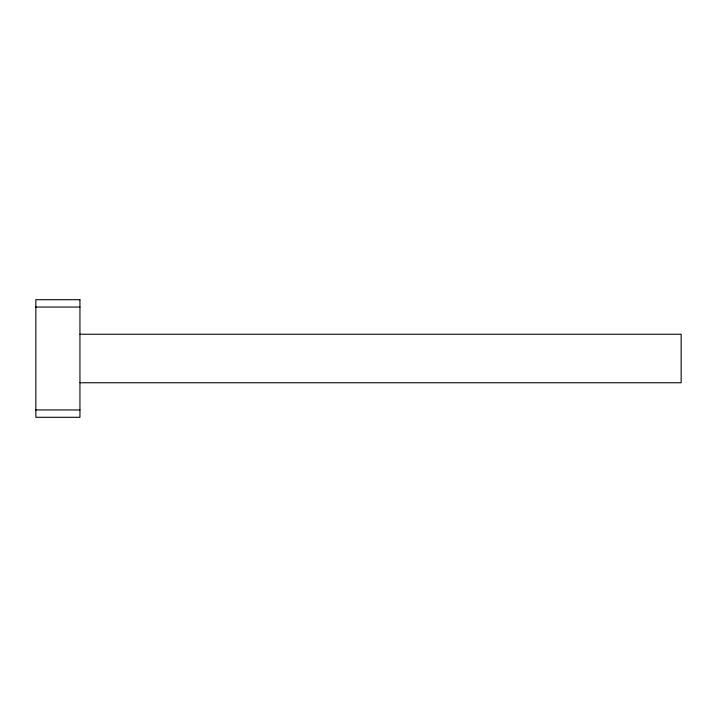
<?xml version="1.0" encoding="UTF-8"?>
<svg xmlns="http://www.w3.org/2000/svg" width="717" height="717" viewBox="0 0 717 717"><rect width="100%" height="100%" fill="white"/><g stroke="black" fill="none" stroke-linecap="round" stroke-linejoin="round"><path stroke-width="1.08" d="M35.85 307.055L79.945 307.055M79.945 334.247L681.15 334.247L681.15 382.753L79.945 382.753M35.85 409.945L79.945 409.945M79.945 299.706L35.85 299.706L35.85 417.294L79.945 417.294L79.945 299.706"/></g></svg>
